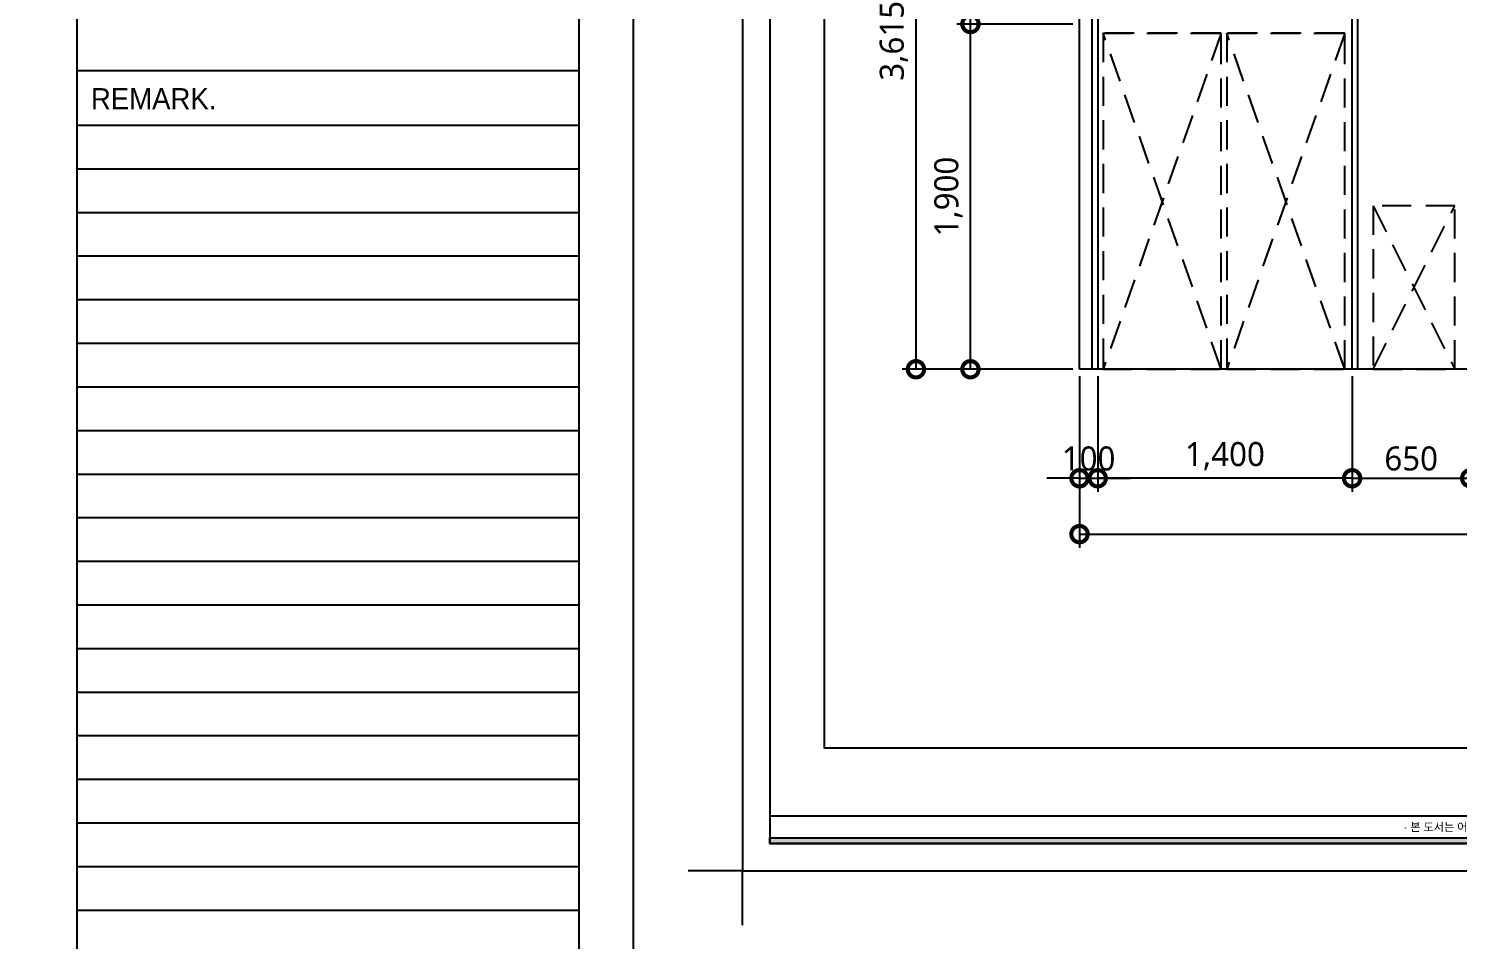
# Model space of a CAD drawing. Header units: inches. Extents: x 405346 to 489838, y -25612 to 14934.
# Drawn here: x 473009 to 480870, y 5046 to 10059 of the extents above; entities that cross this region are included whole.
import ezdxf
from ezdxf.enums import TextEntityAlignment as Align

# ---------------------------------------------------------------- set-up
doc = ezdxf.new("R2010")
doc.units = ezdxf.units.IN
doc.header["$LTSCALE"] = 200
doc.header["$MEASUREMENT"] = 0
doc.linetypes.add('DH-HID2', pattern=[1.2, 0.8, -0.4])
for name, color, linetype in [('01. F-소품', 3, 'Continuous'), ('06-FUR', 6, 'Continuous'), ('07-DIM WAL', 5, 'Continuous'), ('F-SYM', 7, 'Continuous'), ('FORM(YOURNAME)-11', 1, 'Continuous'), ('FU-FURM', 251, 'DH-HID2')]:
    doc.layers.add(name, color=color, linetype=linetype)
doc.styles.add('DAWIN', font='NanumSquareR.ttf')
doc.styles.add('YOURNAME', font='HY울릉도M.TTF')
doc.dimstyles.new('60', dxfattribs={"dimscale": 60, "dimtxt": 2.2, "dimasz": 3, "dimexe": 1.25, "dimexo": 0.625, "dimtad": 1, "dimdec": 0, "dimzin": 0, "dimdsep": 46, "dimlunit": 6, "dimtxsty": 'DAWIN', "dimblk1": 'DOTSMALL', "dimblk2": 'DOTSMALL', "dimsah": 1, "dimcen": 0.001, "dimclrd": 1, "dimclre": 1, "dimclrt": 7, "dimadec": 0, "dimazin": 0, "dimtfac": 1, "dimtdec": 0, "dimtix": 1, "dimtmove": 2, "dimatfit": 3, "dimldrblk": 'DOTSMALL', "dimfxl": 0, "dimtolj": 1, "dimtzin": 0, "dimarcsym": 0})

# ---------------------------------------------------------------- blocks, each defined once
blk = doc.blocks.new('FORM-PLAN')
at = {"layer": 'FORM(YOURNAME)-11'}
h = blk.add_hatch(color=256, dxfattribs=at)
h.dxf.hatch_style = 1
h.paths.add_polyline_path([(-71444, 55115), (10556, 55115), (10556, 54915), (-71444, 54915)])
h.paths.add_polyline_path([(-71444, -2085), (10556, -2085), (10556, -2285), (-71444, -2285)])
at = {"layer": 'Defpoints', "color": 158}
for p, q in [((1346, 54915), (1346, -2085)), ((1346, 40093), (10556, 40093)), ((1346, 39293), (10556, 39293)), ((1346, 38493), (10556, 38493)), ((1346, 37693), (10556, 37693)), ((1346, 36893), (10556, 36893)), ((1346, 36093), (10556, 36093)), ((1346, 35293), (10556, 35293)), ((1346, 34493), (10556, 34493)), ((1346, 33693), (10556, 33693)), ((1346, 32893), (10556, 32893)), ((1346, 32093), (10556, 32093)), ((1346, 31293), (10556, 31293)), ((1346, 30493), (10556, 30493)), ((1346, 29693), (10556, 29693)), ((1346, 28893), (10556, 28893)), ((1346, 28093), (10556, 28093)), ((1346, 27293), (10556, 27293)), ((1346, 26493), (10556, 26493)), ((1346, 25693), (10556, 25693)), ((1346, -1285), (-71444, -1285))]:
    blk.add_line(p, q, dxfattribs=at)
for points in [[(-71444, -2285), (10556, -2285), (10556, 55115), (-71444, 55115)], [(-69444, 53115), (-64, 53115), (-64, 1215), (-69444, 1215)]]:
    blk.add_lwpolyline(points, close=True, dxfattribs=at)
at = {"layer": 'Defpoints', "color": 1}
blk.add_lwpolyline([(-72444, -5285), (-72444, -3285), (-74444, -3285)], dxfattribs=at)
at = {"layer": 'FORM(YOURNAME)-11', "color": 14}
blk.add_line((1346, 41093), (10556, 41093), dxfattribs=at)
at = {"layer": 'FORM(YOURNAME)-11', "color": 250}
blk.add_lwpolyline([(-72444, -3285), (11556, -3285), (11556, 56115), (-72444, 56115)], close=True, dxfattribs=at)
at = {"layer": 'FORM(YOURNAME)-11'}
blk.add_lwpolyline([(-71444, -2085), (10556, -2085), (10556, -2285), (-71444, -2285)], close=True, dxfattribs=at)
at = {"layer": 'FORM(YOURNAME)-11', "color": 14, "style": 'YOURNAME'}
blk.add_text('REMARK.', height=386.1, dxfattribs=at).set_placement((1603, 40579), align=Align.MIDDLE_LEFT)
at = {"layer": 'FORM(YOURNAME)-11', "color": 1, "style": 'YOURNAME'}
blk.add_text("- 본 도서는 어떠한 경우에도 무단으로 도용할 수 없으며 도용시 '지적재산권' 보호에 관한 법률에 의거, 법적 분쟁이 발생합니다.  또한 본 도서에 관한 모든 저작권은 당사에 있습니다. -", height=300, dxfattribs=at).set_placement((-32990, -1685), align=Align.MIDDLE_CENTER)
at = {"layer": 'FORM(YOURNAME)-11', "color": 3, "style": 'YOURNAME'}
for tag, height, p in [('1', 450, (9905, 18188)), ('2', 450, (9905, 17544)), ('3', 450, (9905, 16257)), ('4', 450, (9905, 14326)), ('5', 515, (9905, 12009)), ('6', 515, (9905, 9757)), ('7', 515, (9905, 7504)), ('8', 515, (9905, 5252)), ('9', 515, (9905, 2999)), ('10', 515, (5655, 811)), ('11', 515, (9905, 747)), ('12', 515, (5655, -1441)), ('13', 515, (9905, -1441))]:
    blk.add_attdef(tag, text='', height=height, dxfattribs=at).set_placement(p, align=Align.MIDDLE_RIGHT)
blk = doc.blocks.new('*U199')
at = {"layer": 'F-SYM', "xscale": 0.3000000000000001, "yscale": 0.3000000000000001, "zscale": 0.3000000000000001}
blk.add_blockref('FORM-PLAN', (472870.8, -2500.1), dxfattribs=at)
blk = doc.blocks.new('*U200')
at = {"layer": 'F-SYM', "xscale": 0.15, "yscale": 0.15, "zscale": 0.15}
blk.add_blockref('FORM-PLAN', (487804.1, 5917.2), dxfattribs=at)
blk = doc.blocks.new('_DOTSMALL')
at = {"color": 0, "linetype": 'ByBlock', "const_width": 0.5}
blk.add_lwpolyline([(-0.0625, 0, 1), (0.0625, 0, 1)], format="xyb", close=True, dxfattribs=at)
blk = doc.blocks.new('*D178')
at = {"layer": '07-DIM WAL', "color": 1, "lineweight": -2}
for p, q in [((478891, 8146.9), (478891, 7509.4)), ((480291, 8146.9), (480291, 7509.4)), ((480291, 7584.4), (478891, 7584.4))]:
    blk.add_line(p, q, dxfattribs=at)
at = {"layer": 'Defpoints', "color": 0}
for p in [(478891, 8184.4), (480291, 8184.4), (478891, 7584.4)]:
    blk.add_point(p, dxfattribs=at)
at = {"layer": '07-DIM WAL', "color": 1, "lineweight": -2, "xscale": 180, "yscale": 180, "zscale": 180, "rotation": 180}
blk.add_blockref('_DOTSMALL', (478891, 7584.4), dxfattribs=at)
at = {"layer": '07-DIM WAL', "color": 1, "lineweight": -2, "xscale": 180, "yscale": 180, "zscale": 180}
blk.add_blockref('_DOTSMALL', (480291, 7584.4), dxfattribs=at)
at = {"layer": '07-DIM WAL', "color": 7, "insert": (479591, 7705.6), "char_height": 132, "attachment_point": 5, "style": 'DAWIN'}
blk.add_mtext('\\A1;1,400', dxfattribs=at)
blk = doc.blocks.new('*D179')
at = {"layer": '07-DIM WAL', "color": 1, "lineweight": -2}
for p, q in [((478791, 8146.9), (478791, 7509.4)), ((478891, 8146.9), (478891, 7509.4)), ((478791, 7584.4), (478611, 7584.4)), ((478791, 7584.4), (478891, 7584.4)), ((478891, 7584.4), (479071, 7584.4))]:
    blk.add_line(p, q, dxfattribs=at)
at = {"layer": 'Defpoints', "color": 0}
for p in [(478791, 8184.4), (478891, 8184.4), (478891, 7584.4)]:
    blk.add_point(p, dxfattribs=at)
at = {"layer": '07-DIM WAL', "color": 1, "lineweight": -2, "xscale": 180, "yscale": 180, "zscale": 180}
blk.add_blockref('_DOTSMALL', (478791, 7584.4), dxfattribs=at)
at = {"layer": '07-DIM WAL', "color": 1, "lineweight": -2, "xscale": 180, "yscale": 180, "zscale": 180, "rotation": 180}
blk.add_blockref('_DOTSMALL', (478891, 7584.4), dxfattribs=at)
at = {"layer": '07-DIM WAL', "color": 7, "insert": (478841, 7692.5), "char_height": 132, "attachment_point": 5, "style": 'DAWIN'}
blk.add_mtext('\\A1;100', dxfattribs=at)
blk = doc.blocks.new('*D180')
at = {"layer": '07-DIM WAL', "color": 1, "lineweight": -2}
for p, q in [((478791, 8146.9), (478791, 7201.9)), ((486391, 8146.9), (486391, 7201.9)), ((478791, 7276.9), (486391, 7276.9))]:
    blk.add_line(p, q, dxfattribs=at)
at = {"layer": 'Defpoints', "color": 0}
for p in [(478791, 8184.4), (486391, 8184.4), (486391, 7276.9)]:
    blk.add_point(p, dxfattribs=at)
at = {"layer": '07-DIM WAL', "color": 1, "lineweight": -2, "xscale": 180, "yscale": 180, "zscale": 180, "rotation": 180}
blk.add_blockref('_DOTSMALL', (478791, 7276.9), dxfattribs=at)
at = {"layer": '07-DIM WAL', "color": 1, "lineweight": -2, "xscale": 180, "yscale": 180, "zscale": 180}
blk.add_blockref('_DOTSMALL', (486391, 7276.9), dxfattribs=at)
at = {"layer": '07-DIM WAL', "color": 7, "insert": (482591, 7398.1), "char_height": 132, "attachment_point": 5, "style": 'DAWIN'}
blk.add_mtext('\\A1;7,600', dxfattribs=at)
blk = doc.blocks.new('*D181')
at = {"layer": '07-DIM WAL', "color": 1, "lineweight": -2}
for p, q in [((478753.5, 11799.4), (477816, 11799.4)), ((477891, 11799.4), (477891, 8184.4)), ((478753.5, 8184.4), (477816, 8184.4))]:
    blk.add_line(p, q, dxfattribs=at)
at = {"layer": 'Defpoints', "color": 0}
for p in [(478791, 11799.4), (477891, 8184.4), (478791, 8184.4)]:
    blk.add_point(p, dxfattribs=at)
at = {"layer": '07-DIM WAL', "color": 1, "lineweight": -2, "xscale": 180, "yscale": 180, "zscale": 180}
for p, rotation in [((477891, 11799.4), 90), ((477891, 8184.4), 270)]:
    blk.add_blockref('_DOTSMALL', p, dxfattribs=dict(at, rotation=rotation))
at = {"layer": '07-DIM WAL', "color": 7, "insert": (477769.8, 9991.9), "char_height": 132, "attachment_point": 5, "rotation": 90, "style": 'DAWIN'}
blk.add_mtext('\\A1;3,615', dxfattribs=at)
blk = doc.blocks.new('*D182')
at = {"layer": '07-DIM WAL', "color": 1, "lineweight": -2}
for p, q in [((478753.5, 10084.4), (478116, 10084.4)), ((478191, 8184.4), (478191, 10084.4)), ((478753.5, 8184.4), (478116, 8184.4))]:
    blk.add_line(p, q, dxfattribs=at)
at = {"layer": 'Defpoints', "color": 0}
for p in [(478191, 10084.4), (478791, 10084.4), (478791, 8184.4)]:
    blk.add_point(p, dxfattribs=at)
at = {"layer": '07-DIM WAL', "color": 1, "lineweight": -2, "xscale": 180, "yscale": 180, "zscale": 180}
for p, rotation in [((478191, 10084.4), 90), ((478191, 8184.4), 270)]:
    blk.add_blockref('_DOTSMALL', p, dxfattribs=dict(at, rotation=rotation))
at = {"layer": '07-DIM WAL', "color": 7, "insert": (478069.8, 9134.4), "char_height": 132, "attachment_point": 5, "rotation": 90, "style": 'DAWIN'}
blk.add_mtext('\\A1;1,900', dxfattribs=at)
blk = doc.blocks.new('*D183')
at = {"layer": '07-DIM WAL', "color": 1, "lineweight": -2}
for p, q in [((478753.5, 10734.4), (478116, 10734.4)), ((478191, 10084.4), (478191, 10734.4)), ((478753.5, 10084.4), (478116, 10084.4))]:
    blk.add_line(p, q, dxfattribs=at)
at = {"layer": 'Defpoints', "color": 0}
for p in [(478191, 10734.4), (478791, 10734.4), (478791, 10084.4)]:
    blk.add_point(p, dxfattribs=at)
at = {"layer": '07-DIM WAL', "color": 1, "lineweight": -2, "xscale": 180, "yscale": 180, "zscale": 180}
for p, rotation in [((478191, 10734.4), 90), ((478191, 10084.4), 270)]:
    blk.add_blockref('_DOTSMALL', p, dxfattribs=dict(at, rotation=rotation))
at = {"layer": '07-DIM WAL', "color": 7, "insert": (478082.9, 10409.4), "char_height": 132, "attachment_point": 5, "rotation": 90, "style": 'DAWIN'}
blk.add_mtext('\\A1;650', dxfattribs=at)
blk = doc.blocks.new('*D188')
at = {"layer": '07-DIM WAL', "color": 1, "lineweight": -2}
for p, q in [((480291, 8146.9), (480291, 7509.4)), ((480941, 8146.9), (480941, 7509.4)), ((480291, 7584.4), (480941, 7584.4))]:
    blk.add_line(p, q, dxfattribs=at)
at = {"layer": 'Defpoints', "color": 0}
for p in [(480291, 8184.4), (480941, 8184.4), (480941, 7584.4)]:
    blk.add_point(p, dxfattribs=at)
at = {"layer": '07-DIM WAL', "color": 1, "lineweight": -2, "xscale": 180, "yscale": 180, "zscale": 180, "rotation": 180}
blk.add_blockref('_DOTSMALL', (480291, 7584.4), dxfattribs=at)
at = {"layer": '07-DIM WAL', "color": 1, "lineweight": -2, "xscale": 180, "yscale": 180, "zscale": 180}
blk.add_blockref('_DOTSMALL', (480941, 7584.4), dxfattribs=at)
at = {"layer": '07-DIM WAL', "color": 7, "insert": (480616, 7692.5), "char_height": 132, "attachment_point": 5, "style": 'DAWIN'}
blk.add_mtext('\\A1;650', dxfattribs=at)

msp = doc.modelspace()

# ---------------------------------------------------------------- linework, layer by layer
at = {"layer": '01. F-소품'}
msp.add_lwpolyline([(478791, 8184.4), (478791, 11799.4), (486391, 11799.4), (486391, 8184.4)], close=True, dxfattribs=at)
at = {"layer": '06-FUR'}
for points in [[(478891, 11799.4), (478891, 8184.4), (478861, 8184.4), (478861, 11799.4), (478891, 11799.4)], [(480321, 11799.4), (480321, 8184.4), (480291, 8184.4), (480291, 11799.4), (480321, 11799.4)]]:
    msp.add_lwpolyline(points, dxfattribs=at)
at = {"layer": 'FU-FURM'}
for p, q in [((480406, 8184.4), (480856, 9084.4)), ((480406, 9084.4), (480856, 8184.4))]:
    msp.add_line(p, q, dxfattribs=at)
for points in [[(479571, 8184.4), (479571, 10034.4), (478921, 10034.4), (478921, 8184.4), (479571, 8184.4), (478921, 10034.4), (479571, 10034.4), (478921, 8184.4)], [(480251, 8184.4), (480251, 10034.4), (479601, 10034.4), (479601, 8184.4), (480251, 8184.4), (479601, 10034.4), (480251, 10034.4), (479601, 8184.4)]]:
    msp.add_lwpolyline(points, dxfattribs=at)
msp.add_lwpolyline([(480406, 8184.4), (480856, 8184.4), (480856, 9084.4), (480406, 9084.4)], close=True, dxfattribs=at)

# ---------------------------------------------------------------- block references
at = {"layer": '07-DIM WAL'}
for name in ['*U199', '*U200']:
    msp.add_blockref(name, (0, 0), dxfattribs=at)

# ---------------------------------------------------------------- dimensions: what is measured, and where the dimension line sits
for base, p1, p2, picture, middle in [((477891, 8184.4), (478791, 11799.4), (478791, 8184.4), '*D181', (477769.8, 9991.9)), ((478191, 10734.4), (478791, 10084.4), (478791, 10734.4), '*D183', (478082.9, 10409.4)), ((478191, 10084.4), (478791, 8184.4), (478791, 10084.4), '*D182', (478069.8, 9134.4))]:
    dim = msp.add_linear_dim(base=base, p1=p1, p2=p2, angle=90, dimstyle='60', dxfattribs=at)
    dim.commit()
    dim.dimension.update_dxf_attribs({"geometry": picture, "text_midpoint": middle})
for base, p1, p2, picture, middle in [((478891, 7584.4), (478791, 8184.4), (478891, 8184.4), '*D179', (478841, 7692.5)), ((486391, 7276.9), (478791, 8184.4), (486391, 8184.4), '*D180', (482591, 7398.1)), ((478891, 7584.4), (480291, 8184.4), (478891, 8184.4), '*D178', (479591, 7705.6)), ((480941, 7584.4), (480291, 8184.4), (480941, 8184.4), '*D188', (480616, 7692.5))]:
    dim = msp.add_linear_dim(base=base, p1=p1, p2=p2, dimstyle='60', dxfattribs=at)
    dim.commit()
    dim.dimension.update_dxf_attribs({"geometry": picture, "text_midpoint": middle})

doc.saveas('drawing.dxf')
